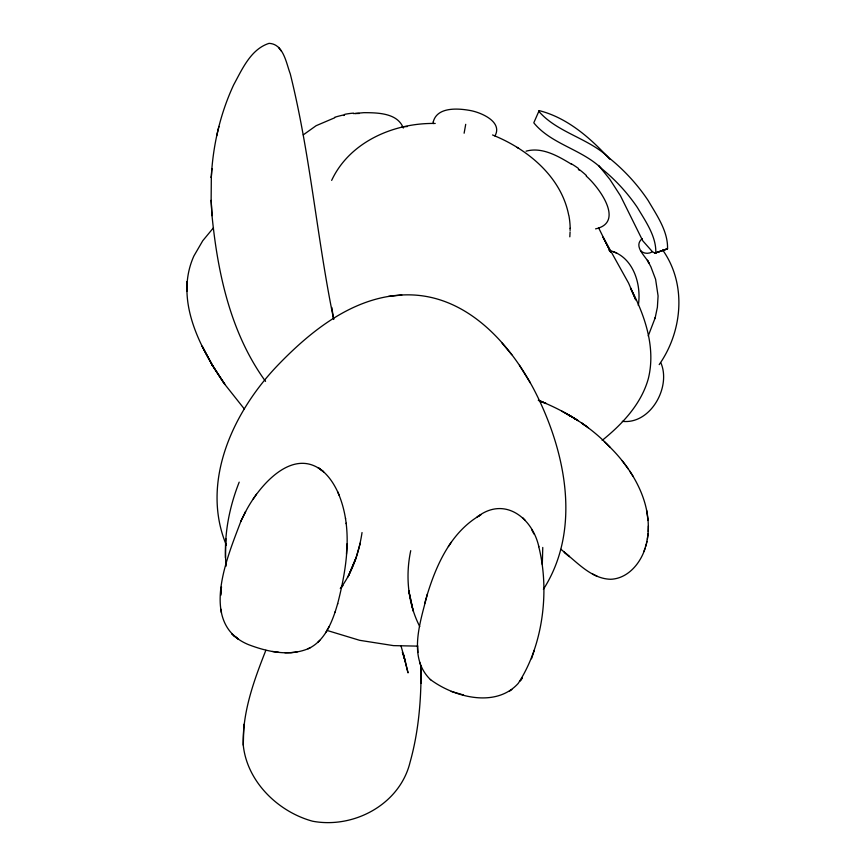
<?xml version="1.0" encoding="UTF-8"?>
<svg xmlns="http://www.w3.org/2000/svg" width="866" height="866" viewBox="0 0 866 866"><rect width="100%" height="100%" fill="white"/><g stroke="black" fill="none" stroke-linecap="round" stroke-linejoin="round"><path stroke-width="1.3" d="M570.109 230.443L570.088 228.299M226.145 566.104C223.363 537.57 228.7 508.71 239.189 482.145M225.441 557.693L225.82 538.576M607.066 444.334C633.392 469.177 654.858 506.199 646.458 543.458M648.266 531.551L648.396 525.987M570.088 231.871L569.817 236.829M265.862 650.279C253.944 680.503 242.339 712.123 243.259 745.117C246.994 781.63 278.083 811.832 312.604 821.217C353.848 828.957 399.897 804.319 410.073 762.21C418.841 730.958 421.406 698.223 421.006 665.867M243.259 745.117L243.898 724.312M430.64 679.767C407.193 657.478 420.844 620.695 427.36 594.13M337.632 491.736C353.425 527.21 346.855 567.89 337.524 604.219M346.476 554.143L347.006 543.902M211.336 176.761L211.131 200.36L212.018 215.666C217.777 273.645 230.713 333.41 265.548 381.376M211.791 169.628C214.108 140.411 221.285 111.487 233.658 84.879C242.144 69.291 250.772 49.178 269.045 43.365C283.561 43.885 286.224 63.229 290.251 73.816C310.353 154.527 316.902 237.728 333.616 319.099M433.238 121.976C437.005 106.54 458.612 108.282 470.866 110.632C481.756 112.764 502.908 122.019 494.93 135.994M542.3 564.502L542.765 547.453M648.082 533.857L647.367 539.258M638.296 305.449C641.782 283.864 632.851 255.557 609.014 250.436M362.031 532.547C359.076 552.346 352.462 572.329 340.392 588.436M465.713 124.325L464.122 133.212M410.733 550.657C405.331 575.987 407.832 603.342 419.739 626.529M216.706 135.789L218.903 126.479M643.947 551.48L646.188 544.498M645.679 546.565L646.967 541.412M356.034 557.91L348.121 576.691L356.034 557.91L360.353 542.95M424.621 603.602C434.061 569.817 448.761 533.012 480.857 514.805L477.307 516.883M241.008 520.921C227.704 556.632 197.957 623.866 248.564 644.661C267.118 651.719 288.898 656.612 308.015 648.796C322.91 642.161 330.368 626.129 335.261 611.548M335.066 612.197L337.729 603.505M430.337 679.507C453.936 697.141 495.547 708.334 518.16 683.48C543.263 645.105 549.888 590.341 538.587 545.981M534.051 650.951L534.29 650.247L531.497 658.755M645.073 548.514C640.212 563.701 627.677 578.596 610.736 579.278C591.857 578.856 577.882 563.062 564.21 552.107L569.406 556.676L561.027 549.293M598.644 165.438L609.87 179.381L620.435 195.738L642.745 240.77L652.347 251.638L654.902 253.132L655.789 252.84C656.385 236.396 645.527 221.263 637.376 207.504C627.547 192.966 615.52 179.933 601.924 168.859C582.201 149.342 551.155 144.265 533.792 122.81L539.139 110.61C567.252 117.679 590.601 138.084 609.751 159.182M648.223 335.932L655.248 317.67L655.032 318.547L657.391 307.246L658.084 295.945L655.594 279.285L650.864 266.771L647.411 260.233L648.894 262.918C645.3 255.86 632.916 246.236 642.28 238.594M331.656 180.388C349.68 141.645 394.257 122.701 435.219 123.459M245.165 512.553C258.209 486.724 292.773 445.33 323.646 471.873L318.125 467.64L320.918 469.578M325.778 632.57L329.091 626.692M659.199 364.608C682.505 331.364 686.9 284.124 662.707 250.068M543.383 589.345C582.309 528.509 565.119 449.302 533.683 388.986C509.186 342.871 467.629 296.995 411.87 294.916C358.08 293.022 312.832 328.788 277.466 365.593C233.279 411.783 200.046 482.124 226.427 545.299M451.305 542.181L448.371 546.543M256.444 494.28L253.229 498.881M213.48 227.769L202.763 240.726L193.897 255.99C174.185 299.755 200.003 348.208 224.77 384.179L212.213 365.062L202.157 346.205L212.7 365.885L212.213 365.062L224.078 383.411L244.407 409.066M340.425 588.35L342.893 585.481L341.172 587.462M317.746 642.377L319.825 640.31M303.262 134.88L316.122 125.7L334.687 117.787M602.151 440.404C622.243 424.232 641.305 404.043 648.342 378.583C656.017 347.569 644.834 315.278 630.47 287.967L635.785 299.896L628.586 283.117L603.039 237.208L610.671 252.201L598.644 227.877M511.849 689.52L509.305 691.306M477.339 516.872C504.672 495.861 532.536 518.041 538.836 546.749M308.015 648.796L310.515 647.552M651.957 252.028C648.32 254.084 643.406 253.727 640.494 250.555M526.052 151.182C542.062 146.69 558.148 156.151 571.322 164.129M655.789 252.84L667.524 248.802C668.162 231.363 656.753 215.255 648.19 200.576C637.571 184.653 624.473 170.396 609.599 158.337C589.075 138.127 557.152 132.79 538.598 111.086M343.585 115.47L344.506 115.275M595.57 228.873C625.1 222.421 598.958 187.132 586.25 176.101M291.171 652.639L297.07 652.001M401.792 295.035L388.531 296.41M353.501 113.608L363.807 112.677C377.305 112.699 397.635 112.861 403.285 128.049M402.051 126.847L407.431 126.523M284.903 652.726L290.944 652.661M417.607 646.123L393.467 645.625L359.65 640.31L326.926 630.405M278.863 652.315L272.519 651.459M622.308 421.341C650.496 424.621 671.226 387.134 660.953 363.027M463.472 694.965L451.218 691.404M616.787 253.132L613.345 251.746M492.538 134.966C527.242 148.876 560.887 176.339 568.594 214.616M539.583 400.806C565.801 411.382 590.525 426.44 609.967 447.17M592.517 573.952L597.183 576.323M561.893 411.198L570.683 416.113L565.303 413.082M517.056 147.382L518.561 148.313M586.065 426.115L581.757 423.095L588.231 427.717M578.358 169.498L579.127 170.082M320.983 469.621C329.448 476.235 335.207 485.664 339.266 495.482M604.306 441.638L606.828 444.106M525.294 520.477L522.544 517.565M511.795 354.703L502.064 343.12M278.56 47.424L281.342 51.116M622.232 460.766L628.413 469.08M629.755 471.136L632.905 476.051M530.328 382.88L519.448 365.311M531.767 529.819L533.943 533.976M419.588 662.154L420.497 664.947M402.344 652.26L405.483 661.905L401.023 645.928M646.577 510.139L648.06 520.401M331.819 307.452L333.67 319.467M220.917 609.242L221.447 612.868M346.151 523.194L346.227 523.746M345.523 518.333L345.588 518.875M433.238 121.987L433.379 123.557M211.131 200.36L212.018 215.666M417.618 645.668L417.888 652.466M421.006 666.939L421.103 683.144M421.049 666.062L421.06 676.876M355.287 113.576A73.978 45.876 -36.7 0 1 359.368 113.478M344.776 114.312A76.381 46.515 -35.6 0 1 353.458 113.132M334.752 117.267A76.197 45.335 -34.4 0 1 343.726 114.962M571.084 163.642A76.165 48.377 60.2 0 1 578.575 168.567M579.246 169.519A75.981 47.262 59.1 0 1 586.466 175.571M568.843 215.32A79.25 78.243 49.7 0 1 570.077 225.42A78.806 77.767 49.9 0 1 570.164 228.299M186.796 290.532L186.796 291.214L187.034 281.688L186.796 290.532M211.845 168.848L211.282 177.508L211.845 168.848M221.458 586.877L220.646 595.278L221.458 586.877M245.554 511.741L240.618 521.722L245.554 511.741M520.314 680.741L522.155 678.132L520.314 680.741M667.524 248.802L654.902 253.132L667.524 248.802M540.46 401.164L538.273 400.265L546.1 403.513L540.46 401.164M571.192 416.427L568.183 414.673L575.706 419.133L571.192 416.427M578.033 420.595L574.061 418.148L578.033 420.595M238.085 638.913L235.779 637.214L238.085 638.913M235.963 637.365L233.604 635.406L235.963 637.365M231.796 633.674L233.809 635.579L231.796 633.674M405.569 662.858L403.188 653.473L408.038 672.893L405.569 662.858M413.136 610.822L408.752 590.655L413.136 610.822"/></g></svg>
